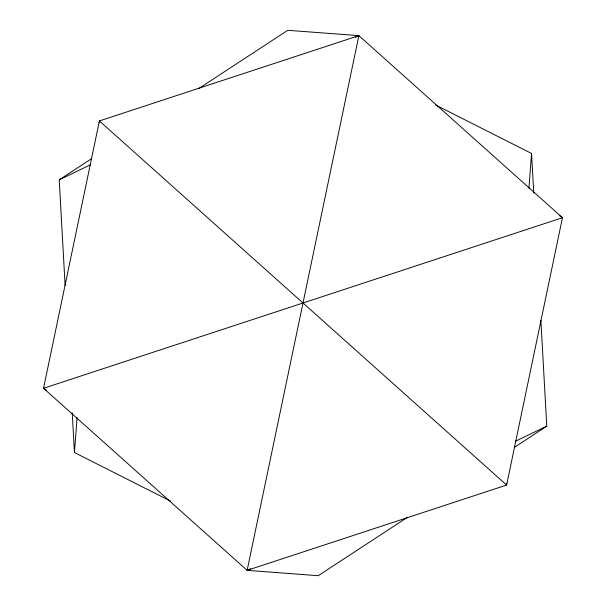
<?xml version="1.0" encoding="UTF-8"?>
<svg xmlns="http://www.w3.org/2000/svg" width="606" height="606" viewBox="0 0 606 606"><rect width="100%" height="100%" fill="white"/><g stroke="black" fill="none" stroke-linecap="round" stroke-linejoin="round"><path stroke-width="0.91" d="M170.612 501.124L74.447 452.538L77.076 417.685M99.263 122.829L99.399 120.942L358.866 35.648L562.466 217.705L506.601 485.058L247.134 570.352L43.534 388.294L99.399 120.942L506.601 485.058L506.737 483.171M528.924 188.314L531.553 153.462L435.388 104.876M407.596 517.229L318.233 575.7L247.134 570.352L358.866 35.648L287.767 30.3L198.404 88.771M65.122 285.524L59.221 179.838L91.642 158.628M514.358 447.372L546.779 426.162L540.878 320.476M59.221 179.838L90.718 164.68M355.464 37.292L358.866 35.648M247.134 570.352L250.536 568.708M515.282 441.32L546.779 426.162M559.346 215.577L562.466 217.705L43.534 388.294L46.654 390.423M531.553 153.462L533.765 193.087M72.235 412.913L74.447 452.538"/></g></svg>
